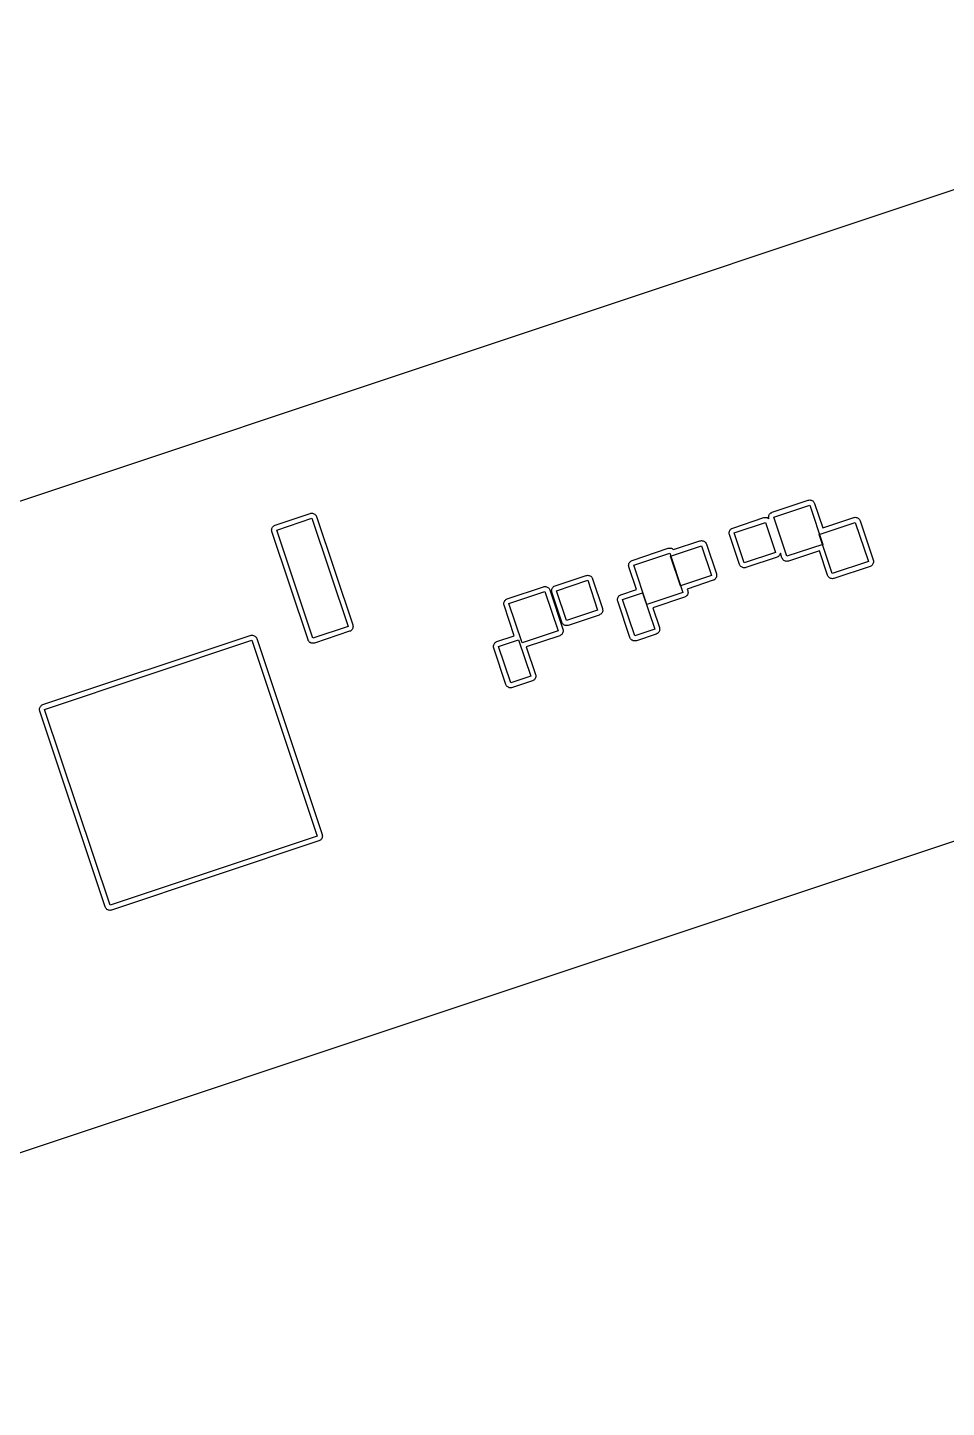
# Model space of a CAD drawing. Header units: feet. Extents: x -377 to 137, y -216 to 143.
# Drawn here: x -281.1 to -190.4, y -22.4 to 113.9 of the extents above; entities that cross this region are included whole.
import ezdxf

# ---------------------------------------------------------------- set-up
doc = ezdxf.new("R2010")
doc.units = ezdxf.units.FT
for name, color, linetype in [('Buildings', 7, 'CONTINUOUS'), ('Obstructions', 7, 'CONTINUOUS'), ('Setbacks', 7, 'CONTINUOUS')]:
    doc.layers.add(name, color=color, linetype=linetype)

msp = doc.modelspace()

# ---------------------------------------------------------------- linework, layer by layer
at = {"layer": 'Buildings', "color": 252}
for p, q in [((-141.6, 113.95), (-376.62, 35.51)), ((-357.3, -22.37), (-122.28, 56.07))]:
    msp.add_line(p, q, dxfattribs=at)
at = {"layer": 'Obstructions', "color": 252}
for p, q in [((-256.51, 64.31), (-253.05, 65.47)), ((-253.05, 65.47), (-249.47, 54.78)), ((-207.43, 65.58), (-203.88, 66.77)), ((-206.14, 61.71), (-207.43, 65.58)), ((-203.88, 66.77), (-202.58, 62.89)), ((-252.94, 53.62), (-256.51, 64.31)), ((-211.33, 64.02), (-208.25, 65.05)), ((-208.25, 65.05), (-207.27, 62.1)), ((-202.94, 63.88), (-199.38, 65.06)), ((-199.38, 65.06), (-198.09, 61.19)), ((-217.64, 61.74), (-214.57, 62.76)), ((-214.57, 62.76), (-213.58, 59.81)), ((-210.34, 61.07), (-211.33, 64.02)), ((-202.58, 62.89), (-206.14, 61.71)), ((-201.65, 60), (-202.94, 63.88)), ((-221.25, 60.83), (-217.69, 62.02)), ((-217.69, 62.02), (-216.4, 58.15)), ((-216.65, 58.79), (-217.64, 61.74)), ((-207.27, 62.1), (-210.34, 61.07)), ((-219.96, 56.96), (-221.25, 60.83)), ((-198.09, 61.19), (-201.65, 60)), ((-228.87, 58.31), (-225.8, 59.34)), ((-225.8, 59.34), (-224.82, 56.39)), ((-213.58, 59.81), (-216.65, 58.79)), ((-233.58, 57.04), (-230.02, 58.23)), ((-230.02, 58.23), (-228.73, 54.35)), ((-227.89, 55.36), (-228.87, 58.31)), ((-222.36, 57.44), (-220.39, 58.1)), ((-221.16, 53.85), (-222.36, 57.44)), ((-220.39, 58.1), (-219.19, 54.51)), ((-216.4, 58.15), (-219.96, 56.96)), ((-232.29, 53.16), (-233.58, 57.04)), ((-224.82, 56.39), (-227.89, 55.36)), ((-249.47, 54.78), (-252.94, 53.62)), ((-279.43, 46.58), (-258.96, 53.42)), ((-258.96, 53.42), (-252.5, 34.07)), ((-234.6, 52.81), (-232.63, 53.46)), ((-232.63, 53.46), (-231.43, 49.87)), ((-228.73, 54.35), (-232.29, 53.16)), ((-219.19, 54.51), (-221.16, 53.85)), ((-233.4, 49.21), (-234.6, 52.81)), ((-231.43, 49.87), (-233.4, 49.21)), ((-272.97, 27.23), (-279.43, 46.58)), ((-252.5, 34.07), (-272.97, 27.23))]:
    msp.add_line(p, q, dxfattribs=at)
at = {"layer": 'Setbacks', "color": 2}
for p, q in [((-207.59, 66.06), (-204.04, 67.25)), ((-204.04, 67.25), (-203.96, 67.26)), ((-204.04, 67.25), (-204.04, 67.25)), ((-204.04, 67.25), (-204.04, 67.25)), ((-204.04, 67.25), (-204.04, 67.25)), ((-203.96, 67.26), (-203.88, 67.28)), ((-203.88, 67.28), (-203.88, 67.28)), ((-203.88, 67.28), (-203.88, 67.28)), ((-203.88, 67.28), (-203.88, 67.28)), ((-203.88, 67.28), (-203.88, 67.28)), ((-203.88, 67.28), (-203.8, 67.27)), ((-203.8, 67.27), (-203.73, 67.25)), ((-203.73, 67.25), (-203.73, 67.25)), ((-203.73, 67.25), (-203.73, 67.25)), ((-203.73, 67.25), (-203.73, 67.25)), ((-203.73, 67.25), (-203.73, 67.25)), ((-203.73, 67.25), (-203.66, 67.22)), ((-203.66, 67.22), (-203.59, 67.18)), ((-203.59, 67.18), (-203.59, 67.18)), ((-203.59, 67.18), (-203.59, 67.18)), ((-203.59, 67.18), (-203.59, 67.18)), ((-203.59, 67.18), (-203.59, 67.18)), ((-203.59, 67.18), (-203.53, 67.13)), ((-203.53, 67.13), (-203.47, 67.07)), ((-203.47, 67.07), (-203.47, 67.07)), ((-203.47, 67.07), (-203.47, 67.07)), ((-203.47, 67.07), (-203.47, 67.07)), ((-203.47, 67.07), (-203.47, 67.07)), ((-203.47, 67.07), (-203.44, 67)), ((-203.44, 67), (-203.4, 66.93)), ((-203.4, 66.93), (-203.4, 66.93)), ((-203.4, 66.93), (-203.4, 66.93)), ((-203.4, 66.93), (-203.4, 66.93)), ((-203.4, 66.93), (-202.6, 64.52)), ((-256.67, 64.79), (-253.21, 65.94)), ((-253.21, 65.94), (-253.13, 65.96)), ((-253.21, 65.94), (-253.21, 65.94)), ((-253.13, 65.96), (-253.06, 65.97)), ((-253.06, 65.97), (-253.06, 65.97)), ((-253.06, 65.97), (-253.06, 65.97)), ((-253.06, 65.97), (-253.06, 65.97)), ((-253.06, 65.97), (-253.06, 65.97)), ((-253.06, 65.97), (-252.98, 65.96)), ((-252.98, 65.96), (-252.9, 65.95)), ((-252.9, 65.95), (-252.9, 65.95)), ((-252.9, 65.95), (-252.9, 65.95)), ((-252.9, 65.95), (-252.9, 65.95)), ((-252.9, 65.95), (-252.9, 65.95)), ((-252.9, 65.95), (-252.83, 65.91)), ((-252.83, 65.91), (-252.76, 65.88)), ((-252.76, 65.88), (-252.76, 65.88)), ((-252.76, 65.88), (-252.76, 65.88)), ((-252.76, 65.88), (-252.76, 65.88)), ((-252.76, 65.88), (-252.76, 65.88)), ((-252.76, 65.88), (-252.7, 65.82)), ((-252.7, 65.82), (-252.65, 65.77)), ((-252.65, 65.77), (-252.65, 65.77)), ((-252.65, 65.77), (-252.65, 65.77)), ((-252.65, 65.77), (-252.65, 65.76)), ((-252.65, 65.76), (-252.65, 65.76)), ((-252.65, 65.76), (-252.61, 65.7)), ((-252.61, 65.7), (-252.58, 65.63)), ((-252.58, 65.63), (-252.58, 65.63)), ((-252.58, 65.63), (-249, 54.94)), ((-211.49, 64.5), (-208.41, 65.53)), ((-208.41, 65.53), (-208.34, 65.54)), ((-208.41, 65.53), (-208.41, 65.53)), ((-208.41, 65.53), (-208.41, 65.53)), ((-208.41, 65.53), (-208.41, 65.53)), ((-208.34, 65.54), (-208.26, 65.55)), ((-208.26, 65.55), (-208.26, 65.55)), ((-208.26, 65.55), (-208.26, 65.55)), ((-208.26, 65.55), (-208.26, 65.55)), ((-208.26, 65.55), (-208.26, 65.55)), ((-208.26, 65.55), (-208.18, 65.54)), ((-208.18, 65.54), (-208.1, 65.53)), ((-208.1, 65.53), (-208.1, 65.53)), ((-208.1, 65.53), (-208.1, 65.53)), ((-208.1, 65.53), (-208.1, 65.53)), ((-208.1, 65.53), (-208.1, 65.53)), ((-208.1, 65.53), (-208.03, 65.49)), ((-208.03, 65.49), (-207.96, 65.46)), ((-207.96, 65.46), (-207.96, 65.46)), ((-207.96, 65.46), (-207.96, 65.46)), ((-207.96, 65.46), (-207.96, 65.46)), ((-207.96, 65.46), (-207.96, 65.46)), ((-207.96, 65.46), (-207.91, 65.4)), ((-207.94, 65.58), (-207.93, 65.66)), ((-207.93, 65.5), (-207.94, 65.58)), ((-207.94, 65.58), (-207.94, 65.58)), ((-207.94, 65.58), (-207.94, 65.58)), ((-207.94, 65.58), (-207.94, 65.58)), ((-207.94, 65.58), (-207.94, 65.58)), ((-207.93, 65.66), (-207.92, 65.73)), ((-207.91, 65.42), (-207.93, 65.5)), ((-207.92, 65.73), (-207.91, 65.73)), ((-207.91, 65.74), (-207.88, 65.8)), ((-207.91, 65.73), (-207.91, 65.74)), ((-207.91, 65.73), (-207.91, 65.73)), ((-207.91, 65.73), (-207.91, 65.73)), ((-207.88, 65.8), (-207.84, 65.87)), ((-207.84, 65.88), (-207.79, 65.93)), ((-207.84, 65.87), (-207.84, 65.88)), ((-207.84, 65.88), (-207.84, 65.88)), ((-207.84, 65.88), (-207.84, 65.88)), ((-207.84, 65.88), (-207.84, 65.88)), ((-207.79, 65.93), (-207.73, 65.99)), ((-207.73, 65.99), (-207.66, 66.02)), ((-207.73, 65.99), (-207.73, 65.99)), ((-207.73, 65.99), (-207.73, 65.99)), ((-207.73, 65.99), (-207.73, 65.99)), ((-207.73, 65.99), (-207.73, 65.99)), ((-207.66, 66.02), (-207.6, 66.06)), ((-207.6, 66.06), (-207.59, 66.06)), ((-202.6, 64.52), (-199.54, 65.54)), ((-199.54, 65.54), (-199.46, 65.55)), ((-199.54, 65.54), (-199.54, 65.54)), ((-199.54, 65.54), (-199.54, 65.54)), ((-199.54, 65.54), (-199.54, 65.54)), ((-199.54, 65.54), (-199.54, 65.54)), ((-199.46, 65.55), (-199.38, 65.57)), ((-199.38, 65.57), (-199.38, 65.57)), ((-199.38, 65.57), (-199.38, 65.57)), ((-199.38, 65.57), (-199.38, 65.57)), ((-199.38, 65.57), (-199.31, 65.56)), ((-199.31, 65.56), (-199.23, 65.54)), ((-199.23, 65.54), (-199.23, 65.54)), ((-199.23, 65.54), (-199.23, 65.54)), ((-199.23, 65.54), (-199.23, 65.54)), ((-199.23, 65.54), (-199.16, 65.51)), ((-199.16, 65.51), (-199.09, 65.47)), ((-199.09, 65.47), (-199.09, 65.47)), ((-199.09, 65.47), (-199.09, 65.47)), ((-199.09, 65.47), (-199.09, 65.47)), ((-199.09, 65.47), (-199.03, 65.42)), ((-257.02, 64.31), (-257, 64.39)), ((-257.02, 64.31), (-257.02, 64.31)), ((-257.02, 64.31), (-257.02, 64.31)), ((-257, 64.23), (-257.02, 64.31)), ((-257.02, 64.31), (-257.02, 64.31)), ((-257.02, 64.31), (-257.02, 64.31)), ((-257, 64.39), (-256.99, 64.46)), ((-256.99, 64.15), (-257, 64.23)), ((-256.99, 64.46), (-256.96, 64.53)), ((-256.99, 64.46), (-256.99, 64.46)), ((-256.99, 64.46), (-256.99, 64.46)), ((-256.99, 64.46), (-256.99, 64.46)), ((-256.99, 64.46), (-256.99, 64.46)), ((-253.42, 53.46), (-256.99, 64.15)), ((-256.99, 64.15), (-256.99, 64.15)), ((-256.99, 64.15), (-256.99, 64.15)), ((-256.99, 64.15), (-256.99, 64.15)), ((-256.96, 64.53), (-256.92, 64.6)), ((-256.92, 64.6), (-256.87, 64.66)), ((-256.92, 64.6), (-256.92, 64.6)), ((-256.92, 64.6), (-256.92, 64.6)), ((-256.92, 64.6), (-256.92, 64.6)), ((-256.92, 64.6), (-256.92, 64.6)), ((-256.87, 64.66), (-256.81, 64.72)), ((-256.81, 64.72), (-256.74, 64.75)), ((-256.81, 64.72), (-256.81, 64.72)), ((-256.81, 64.72), (-256.81, 64.72)), ((-256.81, 64.72), (-256.81, 64.72)), ((-256.81, 64.72), (-256.81, 64.72)), ((-256.74, 64.75), (-256.67, 64.79)), ((-256.67, 64.79), (-256.67, 64.79)), ((-256.67, 64.79), (-256.67, 64.79)), ((-256.67, 64.79), (-256.67, 64.79)), ((-211.83, 64.02), (-211.82, 64.1)), ((-211.82, 64.1), (-211.81, 64.17)), ((-211.81, 64.18), (-211.77, 64.25)), ((-211.81, 64.17), (-211.81, 64.18)), ((-211.81, 64.17), (-211.81, 64.17)), ((-211.81, 64.17), (-211.81, 64.17)), ((-211.81, 64.17), (-211.81, 64.17)), ((-211.77, 64.25), (-211.74, 64.32)), ((-211.74, 64.32), (-211.68, 64.37)), ((-211.74, 64.32), (-211.74, 64.32)), ((-211.74, 64.32), (-211.74, 64.32)), ((-211.74, 64.32), (-211.74, 64.32)), ((-211.68, 64.37), (-211.63, 64.43)), ((-211.63, 64.43), (-211.56, 64.46)), ((-211.63, 64.43), (-211.63, 64.43)), ((-211.63, 64.43), (-211.63, 64.43)), ((-211.63, 64.43), (-211.63, 64.43)), ((-211.56, 64.46), (-211.49, 64.5)), ((-211.49, 64.5), (-211.49, 64.5)), ((-211.49, 64.5), (-211.49, 64.5)), ((-207.91, 65.4), (-207.91, 65.42)), ((-207.91, 65.42), (-207.91, 65.42)), ((-207.91, 65.4), (-207.91, 65.4)), ((-199.03, 65.42), (-198.97, 65.36)), ((-198.97, 65.36), (-198.97, 65.36)), ((-198.97, 65.36), (-198.97, 65.36)), ((-198.97, 65.36), (-198.97, 65.36)), ((-198.97, 65.36), (-198.94, 65.29)), ((-198.94, 65.29), (-198.9, 65.22)), ((-198.9, 65.22), (-198.9, 65.22)), ((-198.9, 65.22), (-197.61, 61.35)), ((-217.34, 62.37), (-214.73, 63.24)), ((-214.73, 63.24), (-214.72, 63.24)), ((-214.72, 63.24), (-214.65, 63.25)), ((-214.72, 63.24), (-214.72, 63.24)), ((-214.72, 63.24), (-214.72, 63.24)), ((-214.65, 63.25), (-214.57, 63.27)), ((-214.57, 63.27), (-214.57, 63.27)), ((-214.57, 63.27), (-214.57, 63.27)), ((-214.57, 63.27), (-214.57, 63.27)), ((-214.57, 63.27), (-214.57, 63.27)), ((-214.57, 63.27), (-214.49, 63.25)), ((-214.49, 63.25), (-214.41, 63.24)), ((-214.41, 63.24), (-214.41, 63.24)), ((-214.41, 63.24), (-214.41, 63.24)), ((-214.41, 63.24), (-214.41, 63.24)), ((-214.41, 63.24), (-214.41, 63.24)), ((-214.41, 63.24), (-214.34, 63.21)), ((-214.34, 63.21), (-214.27, 63.17)), ((-214.27, 63.17), (-214.27, 63.17)), ((-214.27, 63.17), (-214.27, 63.17)), ((-214.27, 63.17), (-214.27, 63.17)), ((-214.27, 63.17), (-214.27, 63.17)), ((-214.27, 63.17), (-214.22, 63.12)), ((-214.22, 63.12), (-214.16, 63.06)), ((-214.16, 63.06), (-214.16, 63.06)), ((-214.16, 63.06), (-214.16, 63.06)), ((-214.16, 63.06), (-214.16, 63.06)), ((-214.16, 63.06), (-214.16, 63.06)), ((-214.16, 63.06), (-214.12, 62.99)), ((-214.12, 62.99), (-214.09, 62.92)), ((-214.09, 62.92), (-214.09, 62.92)), ((-214.09, 62.92), (-214.09, 62.92)), ((-214.09, 62.92), (-214.09, 62.92)), ((-214.09, 62.92), (-213.1, 59.97)), ((-211.82, 63.94), (-211.83, 64.02)), ((-211.83, 64.02), (-211.83, 64.02)), ((-211.83, 64.02), (-211.83, 64.02)), ((-211.83, 64.02), (-211.83, 64.02)), ((-211.8, 63.86), (-211.82, 63.94)), ((-210.82, 60.91), (-211.8, 63.86)), ((-211.8, 63.86), (-211.8, 63.86)), ((-211.8, 63.86), (-211.8, 63.86)), ((-221.41, 61.31), (-217.85, 62.5)), ((-217.85, 62.5), (-217.78, 62.51)), ((-217.85, 62.5), (-217.85, 62.5)), ((-217.78, 62.51), (-217.7, 62.53)), ((-217.7, 62.53), (-217.7, 62.53)), ((-217.7, 62.53), (-217.7, 62.53)), ((-217.7, 62.53), (-217.7, 62.53)), ((-217.7, 62.53), (-217.7, 62.53)), ((-217.7, 62.53), (-217.62, 62.51)), ((-217.62, 62.51), (-217.54, 62.5)), ((-217.54, 62.5), (-217.54, 62.5)), ((-217.54, 62.5), (-217.54, 62.5)), ((-217.54, 62.5), (-217.54, 62.5)), ((-217.54, 62.5), (-217.54, 62.5)), ((-217.54, 62.5), (-217.47, 62.47)), ((-217.47, 62.47), (-217.4, 62.43)), ((-217.4, 62.43), (-217.4, 62.43)), ((-217.4, 62.43), (-217.4, 62.43)), ((-217.4, 62.43), (-217.4, 62.43)), ((-217.4, 62.43), (-217.4, 62.43)), ((-217.4, 62.43), (-217.34, 62.38)), ((-217.34, 62.38), (-217.34, 62.37)), ((-207.11, 61.62), (-210.18, 60.59)), ((-207.04, 61.66), (-207.11, 61.62)), ((-207.11, 61.62), (-207.11, 61.62)), ((-206.97, 61.69), (-207.04, 61.66)), ((-206.92, 61.75), (-206.97, 61.69)), ((-206.97, 61.69), (-206.97, 61.69)), ((-206.97, 61.69), (-206.97, 61.69)), ((-206.97, 61.69), (-206.97, 61.69)), ((-206.97, 61.69), (-206.97, 61.69)), ((-206.86, 61.81), (-206.92, 61.75)), ((-206.83, 61.88), (-206.86, 61.81)), ((-206.86, 61.81), (-206.86, 61.81)), ((-206.86, 61.81), (-206.86, 61.81)), ((-206.86, 61.81), (-206.86, 61.81)), ((-206.86, 61.81), (-206.86, 61.81)), ((-206.79, 61.95), (-206.83, 61.88)), ((-206.78, 62.02), (-206.79, 61.95)), ((-206.79, 61.95), (-206.79, 61.95)), ((-206.79, 61.95), (-206.79, 61.95)), ((-206.79, 61.95), (-206.79, 61.95)), ((-206.79, 61.95), (-206.79, 61.95)), ((-206.62, 61.55), (-206.78, 62.03)), ((-206.78, 62.03), (-206.78, 62.02)), ((-206.58, 61.48), (-206.62, 61.55)), ((-206.62, 61.55), (-206.62, 61.55)), ((-206.62, 61.55), (-206.62, 61.55)), ((-206.62, 61.55), (-206.62, 61.55)), ((-206.62, 61.55), (-206.62, 61.55)), ((-206.62, 61.55), (-206.62, 61.55)), ((-206.62, 61.55), (-206.62, 61.55)), ((-206.62, 61.55), (-206.62, 61.55)), ((-206.55, 61.41), (-206.58, 61.48)), ((-206.49, 61.35), (-206.55, 61.41)), ((-206.55, 61.41), (-206.55, 61.41)), ((-206.55, 61.41), (-206.55, 61.41)), ((-206.55, 61.41), (-206.55, 61.41)), ((-206.44, 61.3), (-206.49, 61.35)), ((-202.93, 62.25), (-205.98, 61.23)), ((-202.12, 59.84), (-202.93, 62.25)), ((-197.61, 61.35), (-197.61, 61.35)), ((-197.61, 61.35), (-197.6, 61.27)), ((-221.76, 60.83), (-221.74, 60.91)), ((-221.74, 60.75), (-221.76, 60.83)), ((-221.76, 60.83), (-221.76, 60.83)), ((-221.76, 60.83), (-221.76, 60.83)), ((-221.76, 60.83), (-221.76, 60.83)), ((-221.76, 60.83), (-221.76, 60.83)), ((-221.74, 60.91), (-221.73, 60.99)), ((-221.73, 60.68), (-221.74, 60.75)), ((-221.73, 60.99), (-221.7, 61.06)), ((-221.73, 60.99), (-221.73, 60.99)), ((-221.73, 60.99), (-221.73, 60.99)), ((-221.73, 60.99), (-221.73, 60.99)), ((-221.73, 60.99), (-221.73, 60.99)), ((-220.98, 58.43), (-221.73, 60.68)), ((-221.73, 60.68), (-221.73, 60.68)), ((-221.73, 60.68), (-221.73, 60.68)), ((-221.73, 60.68), (-221.73, 60.68)), ((-221.7, 61.06), (-221.66, 61.13)), ((-221.66, 61.13), (-221.61, 61.18)), ((-221.66, 61.13), (-221.66, 61.13)), ((-221.66, 61.13), (-221.66, 61.13)), ((-221.66, 61.13), (-221.66, 61.13)), ((-221.66, 61.13), (-221.66, 61.13)), ((-221.61, 61.18), (-221.55, 61.24)), ((-221.55, 61.24), (-221.48, 61.28)), ((-221.55, 61.24), (-221.55, 61.24)), ((-221.55, 61.24), (-221.55, 61.24)), ((-221.55, 61.24), (-221.55, 61.24)), ((-221.55, 61.24), (-221.55, 61.24)), ((-221.48, 61.28), (-221.41, 61.31)), ((-221.41, 61.31), (-221.41, 61.31)), ((-221.41, 61.31), (-221.41, 61.31)), ((-221.41, 61.31), (-221.41, 61.31)), ((-210.78, 60.84), (-210.82, 60.91)), ((-210.82, 60.91), (-210.82, 60.91)), ((-210.82, 60.91), (-210.82, 60.91)), ((-210.82, 60.91), (-210.82, 60.91)), ((-210.75, 60.77), (-210.78, 60.84)), ((-210.69, 60.72), (-210.75, 60.77)), ((-210.75, 60.77), (-210.75, 60.77)), ((-210.75, 60.77), (-210.75, 60.77)), ((-210.75, 60.77), (-210.75, 60.77)), ((-210.75, 60.77), (-210.75, 60.77)), ((-210.63, 60.66), (-210.69, 60.72)), ((-210.56, 60.63), (-210.63, 60.66)), ((-210.63, 60.66), (-210.63, 60.66)), ((-210.63, 60.66), (-210.63, 60.66)), ((-210.63, 60.66), (-210.63, 60.66)), ((-210.63, 60.66), (-210.63, 60.66)), ((-210.49, 60.59), (-210.56, 60.63)), ((-210.41, 60.58), (-210.49, 60.59)), ((-210.49, 60.59), (-210.49, 60.59)), ((-210.49, 60.59), (-210.49, 60.59)), ((-210.49, 60.59), (-210.49, 60.59)), ((-210.49, 60.59), (-210.49, 60.59)), ((-210.34, 60.57), (-210.41, 60.58)), ((-210.26, 60.58), (-210.34, 60.57)), ((-210.34, 60.57), (-210.34, 60.57)), ((-210.34, 60.57), (-210.34, 60.57)), ((-210.34, 60.57), (-210.34, 60.57)), ((-210.34, 60.57), (-210.34, 60.57)), ((-210.18, 60.59), (-210.26, 60.58)), ((-210.18, 60.59), (-210.18, 60.59)), ((-210.18, 60.59), (-210.18, 60.59)), ((-210.18, 60.59), (-210.18, 60.59)), ((-206.43, 61.3), (-206.44, 61.3)), ((-206.44, 61.3), (-206.44, 61.3)), ((-206.44, 61.3), (-206.44, 61.3)), ((-206.36, 61.26), (-206.43, 61.3)), ((-206.29, 61.23), (-206.36, 61.26)), ((-206.22, 61.22), (-206.29, 61.23)), ((-206.29, 61.23), (-206.29, 61.23)), ((-206.29, 61.23), (-206.29, 61.23)), ((-206.29, 61.23), (-206.29, 61.23)), ((-206.14, 61.2), (-206.22, 61.22)), ((-206.06, 61.22), (-206.14, 61.2)), ((-206.14, 61.2), (-206.14, 61.2)), ((-206.14, 61.2), (-206.14, 61.2)), ((-206.14, 61.2), (-206.14, 61.2)), ((-205.98, 61.23), (-206.06, 61.22)), ((-205.98, 61.23), (-205.98, 61.23)), ((-197.93, 60.71), (-201.49, 59.52)), ((-197.86, 60.75), (-197.93, 60.71)), ((-197.93, 60.71), (-197.93, 60.71)), ((-197.79, 60.78), (-197.86, 60.75)), ((-197.73, 60.84), (-197.79, 60.78)), ((-197.79, 60.78), (-197.79, 60.78)), ((-197.79, 60.78), (-197.79, 60.78)), ((-197.79, 60.78), (-197.79, 60.78)), ((-197.79, 60.78), (-197.79, 60.78)), ((-197.68, 60.9), (-197.73, 60.84)), ((-197.64, 60.97), (-197.68, 60.9)), ((-197.68, 60.9), (-197.68, 60.9)), ((-197.68, 60.9), (-197.68, 60.9)), ((-197.68, 60.9), (-197.68, 60.9)), ((-197.68, 60.9), (-197.68, 60.9)), ((-197.61, 61.04), (-197.64, 60.97)), ((-197.6, 61.12), (-197.61, 61.04)), ((-197.61, 61.04), (-197.61, 61.04)), ((-197.61, 61.04), (-197.61, 61.04)), ((-197.61, 61.04), (-197.61, 61.04)), ((-197.61, 61.04), (-197.61, 61.04)), ((-197.6, 61.27), (-197.58, 61.19)), ((-197.58, 61.19), (-197.6, 61.12)), ((-197.58, 61.19), (-197.58, 61.19)), ((-197.58, 61.19), (-197.58, 61.19)), ((-197.58, 61.19), (-197.58, 61.19)), ((-197.58, 61.19), (-197.58, 61.19)), ((-233.74, 57.51), (-230.18, 58.7)), ((-230.18, 58.7), (-230.1, 58.72)), ((-230.18, 58.7), (-230.18, 58.7)), ((-230.18, 58.7), (-230.18, 58.7)), ((-230.18, 58.7), (-230.18, 58.7)), ((-230.1, 58.72), (-230.03, 58.73)), ((-230.03, 58.73), (-230.02, 58.73)), ((-230.02, 58.73), (-230.02, 58.73)), ((-230.02, 58.73), (-230.02, 58.73)), ((-230.02, 58.73), (-230.02, 58.73)), ((-230.02, 58.73), (-229.95, 58.72)), ((-229.95, 58.72), (-229.87, 58.71)), ((-229.87, 58.71), (-229.87, 58.71)), ((-229.87, 58.71), (-229.87, 58.71)), ((-229.87, 58.71), (-229.87, 58.71)), ((-229.87, 58.71), (-229.87, 58.71)), ((-229.87, 58.71), (-229.8, 58.67)), ((-229.8, 58.67), (-229.73, 58.64)), ((-229.73, 58.64), (-229.73, 58.64)), ((-229.73, 58.64), (-229.73, 58.64)), ((-229.73, 58.64), (-229.73, 58.64)), ((-229.73, 58.64), (-229.73, 58.64)), ((-229.73, 58.64), (-229.67, 58.58)), ((-229.28, 58.61), (-229.23, 58.66)), ((-229.23, 58.66), (-229.17, 58.72)), ((-229.17, 58.72), (-229.1, 58.76)), ((-229.17, 58.72), (-229.17, 58.72)), ((-229.17, 58.72), (-229.17, 58.72)), ((-229.17, 58.72), (-229.17, 58.72)), ((-229.17, 58.72), (-229.17, 58.72)), ((-229.1, 58.76), (-229.03, 58.79)), ((-229.03, 58.79), (-225.96, 59.82)), ((-229.03, 58.79), (-229.03, 58.79)), ((-225.96, 59.82), (-225.88, 59.83)), ((-225.96, 59.82), (-225.96, 59.82)), ((-225.96, 59.82), (-225.96, 59.82)), ((-225.96, 59.82), (-225.96, 59.82)), ((-225.88, 59.83), (-225.81, 59.84)), ((-225.81, 59.84), (-225.81, 59.84)), ((-225.81, 59.84), (-225.81, 59.84)), ((-225.81, 59.84), (-225.81, 59.84)), ((-225.81, 59.84), (-225.81, 59.84)), ((-225.81, 59.84), (-225.73, 59.83)), ((-225.73, 59.83), (-225.65, 59.82)), ((-225.65, 59.82), (-225.65, 59.82)), ((-225.65, 59.82), (-225.65, 59.82)), ((-225.65, 59.82), (-225.65, 59.82)), ((-225.65, 59.82), (-225.65, 59.82)), ((-225.65, 59.82), (-225.58, 59.79)), ((-225.58, 59.79), (-225.51, 59.75)), ((-225.51, 59.75), (-225.51, 59.75)), ((-225.51, 59.75), (-225.51, 59.75)), ((-225.51, 59.75), (-225.51, 59.75)), ((-225.51, 59.75), (-225.51, 59.75)), ((-225.51, 59.75), (-225.45, 59.7)), ((-225.45, 59.7), (-225.4, 59.64)), ((-225.4, 59.64), (-225.4, 59.64)), ((-225.4, 59.64), (-225.4, 59.64)), ((-225.4, 59.64), (-225.4, 59.64)), ((-225.4, 59.64), (-225.4, 59.64)), ((-225.4, 59.64), (-225.36, 59.57)), ((-225.36, 59.57), (-225.32, 59.5)), ((-225.32, 59.5), (-225.32, 59.5)), ((-225.32, 59.5), (-225.32, 59.5)), ((-225.32, 59.5), (-225.32, 59.5)), ((-225.32, 59.5), (-224.34, 56.55)), ((-213.42, 59.34), (-215.98, 58.48)), ((-213.35, 59.37), (-213.42, 59.34)), ((-213.42, 59.34), (-213.42, 59.34)), ((-213.28, 59.41), (-213.35, 59.37)), ((-213.23, 59.46), (-213.28, 59.41)), ((-213.28, 59.41), (-213.28, 59.41)), ((-213.28, 59.41), (-213.28, 59.41)), ((-213.28, 59.41), (-213.28, 59.41)), ((-213.28, 59.41), (-213.28, 59.41)), ((-213.17, 59.52), (-213.23, 59.46)), ((-213.14, 59.59), (-213.17, 59.52)), ((-213.17, 59.52), (-213.17, 59.52)), ((-213.17, 59.52), (-213.17, 59.52)), ((-213.17, 59.52), (-213.17, 59.52)), ((-213.17, 59.52), (-213.17, 59.52)), ((-213.1, 59.66), (-213.14, 59.59)), ((-213.1, 59.97), (-213.1, 59.97)), ((-213.1, 59.97), (-213.09, 59.89)), ((-213.09, 59.74), (-213.1, 59.66)), ((-213.1, 59.66), (-213.1, 59.66)), ((-213.1, 59.66), (-213.1, 59.66)), ((-213.1, 59.66), (-213.1, 59.66)), ((-213.1, 59.66), (-213.1, 59.66)), ((-213.09, 59.89), (-213.08, 59.82)), ((-213.08, 59.82), (-213.09, 59.74)), ((-213.08, 59.82), (-213.08, 59.82)), ((-213.08, 59.82), (-213.08, 59.82)), ((-213.08, 59.82), (-213.08, 59.82)), ((-213.08, 59.82), (-213.08, 59.82)), ((-202.09, 59.77), (-202.12, 59.84)), ((-202.12, 59.84), (-202.12, 59.84)), ((-202.12, 59.84), (-202.12, 59.84)), ((-202.12, 59.84), (-202.12, 59.84)), ((-202.05, 59.7), (-202.09, 59.77)), ((-201.99, 59.64), (-202.05, 59.7)), ((-202.05, 59.7), (-202.05, 59.7)), ((-202.05, 59.7), (-202.05, 59.7)), ((-202.05, 59.7), (-202.05, 59.7)), ((-202.05, 59.7), (-202.05, 59.7)), ((-201.94, 59.59), (-201.99, 59.64)), ((-201.87, 59.55), (-201.94, 59.59)), ((-201.94, 59.59), (-201.94, 59.59)), ((-201.94, 59.59), (-201.94, 59.59)), ((-201.94, 59.59), (-201.94, 59.59)), ((-201.94, 59.59), (-201.94, 59.59)), ((-201.8, 59.52), (-201.87, 59.55)), ((-201.72, 59.51), (-201.8, 59.52)), ((-201.8, 59.52), (-201.8, 59.52)), ((-201.8, 59.52), (-201.8, 59.52)), ((-201.8, 59.52), (-201.8, 59.52)), ((-201.8, 59.52), (-201.8, 59.52)), ((-201.64, 59.5), (-201.72, 59.51)), ((-201.56, 59.51), (-201.64, 59.5)), ((-201.64, 59.5), (-201.64, 59.5)), ((-201.64, 59.5), (-201.64, 59.5)), ((-201.64, 59.5), (-201.64, 59.5)), ((-201.64, 59.5), (-201.64, 59.5)), ((-201.49, 59.52), (-201.56, 59.51)), ((-201.49, 59.52), (-201.49, 59.52)), ((-201.49, 59.52), (-201.49, 59.52)), ((-201.49, 59.52), (-201.49, 59.52)), ((-234.06, 57.19), (-234.02, 57.26)), ((-234.02, 57.26), (-233.99, 57.33)), ((-233.99, 57.33), (-233.93, 57.39)), ((-233.99, 57.33), (-233.99, 57.33)), ((-233.99, 57.33), (-233.99, 57.33)), ((-233.99, 57.33), (-233.99, 57.33)), ((-233.99, 57.33), (-233.99, 57.33)), ((-233.93, 57.39), (-233.88, 57.44)), ((-233.88, 57.44), (-233.81, 57.48)), ((-233.88, 57.44), (-233.88, 57.44)), ((-233.88, 57.44), (-233.88, 57.44)), ((-233.88, 57.44), (-233.88, 57.44)), ((-233.88, 57.44), (-233.88, 57.44)), ((-233.81, 57.48), (-233.74, 57.51)), ((-233.74, 57.51), (-233.74, 57.51)), ((-229.67, 58.58), (-229.62, 58.53)), ((-229.62, 58.53), (-229.62, 58.53)), ((-229.62, 58.53), (-229.62, 58.53)), ((-229.62, 58.53), (-229.62, 58.53)), ((-229.62, 58.53), (-229.62, 58.53)), ((-229.62, 58.53), (-229.58, 58.46)), ((-229.58, 58.46), (-229.54, 58.39)), ((-229.54, 58.39), (-229.54, 58.39)), ((-229.54, 58.39), (-229.54, 58.39)), ((-229.54, 58.39), (-229.54, 58.39)), ((-229.54, 58.39), (-228.25, 54.51)), ((-229.37, 58.31), (-229.36, 58.39)), ((-229.37, 58.31), (-229.37, 58.31)), ((-229.37, 58.31), (-229.37, 58.31)), ((-229.36, 58.23), (-229.37, 58.31)), ((-229.37, 58.31), (-229.37, 58.31)), ((-229.37, 58.31), (-229.37, 58.31)), ((-229.36, 58.39), (-229.35, 58.47)), ((-229.35, 58.16), (-229.36, 58.23)), ((-229.35, 58.47), (-229.32, 58.54)), ((-229.35, 58.47), (-229.35, 58.47)), ((-229.35, 58.47), (-229.35, 58.47)), ((-229.35, 58.47), (-229.35, 58.47)), ((-229.35, 58.47), (-229.35, 58.47)), ((-228.37, 55.2), (-229.35, 58.16)), ((-229.35, 58.16), (-229.35, 58.16)), ((-229.32, 58.54), (-229.28, 58.61)), ((-229.28, 58.61), (-229.28, 58.61)), ((-229.28, 58.61), (-229.28, 58.61)), ((-229.28, 58.61), (-229.28, 58.61)), ((-229.28, 58.61), (-229.28, 58.61)), ((-222.87, 57.44), (-222.87, 57.44)), ((-222.87, 57.44), (-222.87, 57.44)), ((-222.87, 57.44), (-222.87, 57.44)), ((-222.87, 57.44), (-222.87, 57.44)), ((-222.87, 57.44), (-222.85, 57.52)), ((-222.85, 57.36), (-222.87, 57.44)), ((-222.85, 57.52), (-222.84, 57.59)), ((-222.84, 57.28), (-222.85, 57.36)), ((-222.84, 57.59), (-222.81, 57.66)), ((-222.84, 57.59), (-222.84, 57.59)), ((-222.84, 57.59), (-222.84, 57.59)), ((-222.84, 57.59), (-222.84, 57.59)), ((-222.84, 57.59), (-222.84, 57.59)), ((-221.64, 53.69), (-222.84, 57.28)), ((-222.84, 57.28), (-222.84, 57.28)), ((-222.81, 57.66), (-222.77, 57.73)), ((-222.77, 57.73), (-222.72, 57.79)), ((-222.77, 57.73), (-222.77, 57.73)), ((-222.77, 57.73), (-222.77, 57.73)), ((-222.77, 57.73), (-222.77, 57.73)), ((-222.77, 57.73), (-222.77, 57.73)), ((-222.72, 57.79), (-222.66, 57.85)), ((-222.66, 57.85), (-222.59, 57.88)), ((-222.66, 57.85), (-222.66, 57.85)), ((-222.66, 57.85), (-222.66, 57.85)), ((-222.66, 57.85), (-222.66, 57.85)), ((-222.66, 57.85), (-222.66, 57.85)), ((-222.59, 57.88), (-222.52, 57.92)), ((-222.52, 57.92), (-220.98, 58.43)), ((-222.52, 57.92), (-222.52, 57.92)), ((-222.52, 57.92), (-222.52, 57.92)), ((-222.52, 57.92), (-222.52, 57.92)), ((-216.24, 57.67), (-219.36, 56.62)), ((-216.17, 57.71), (-216.24, 57.67)), ((-216.24, 57.67), (-216.24, 57.67)), ((-216.1, 57.74), (-216.17, 57.71)), ((-216.04, 57.8), (-216.1, 57.74)), ((-216.1, 57.74), (-216.1, 57.74)), ((-216.1, 57.74), (-216.1, 57.74)), ((-216.1, 57.74), (-216.1, 57.74)), ((-216.1, 57.74), (-216.1, 57.74)), ((-215.99, 57.85), (-216.04, 57.8)), ((-215.95, 57.92), (-215.99, 57.86)), ((-215.99, 57.86), (-215.99, 57.85)), ((-215.99, 57.85), (-215.99, 57.85)), ((-215.99, 57.85), (-215.99, 57.85)), ((-215.99, 57.85), (-215.99, 57.85)), ((-215.98, 58.48), (-215.92, 58.31)), ((-215.92, 57.99), (-215.95, 57.92)), ((-215.92, 58.31), (-215.92, 58.31)), ((-215.92, 58.31), (-215.91, 58.23)), ((-215.91, 58.07), (-215.92, 58)), ((-215.92, 58), (-215.92, 58)), ((-215.92, 58), (-215.92, 58)), ((-215.92, 58), (-215.92, 58)), ((-215.92, 58), (-215.92, 57.99)), ((-215.91, 58.23), (-215.89, 58.15)), ((-215.89, 58.15), (-215.91, 58.07)), ((-215.89, 58.15), (-215.89, 58.15)), ((-215.89, 58.15), (-215.89, 58.15)), ((-215.89, 58.15), (-215.89, 58.15)), ((-215.89, 58.15), (-215.89, 58.15)), ((-234.08, 57.03), (-234.07, 57.11)), ((-234.07, 56.95), (-234.08, 57.03)), ((-234.08, 57.03), (-234.08, 57.03)), ((-234.08, 57.03), (-234.08, 57.03)), ((-234.08, 57.03), (-234.08, 57.03)), ((-234.08, 57.03), (-234.08, 57.03)), ((-234.07, 57.11), (-234.06, 57.19)), ((-234.06, 56.88), (-234.07, 56.95)), ((-234.06, 57.19), (-234.06, 57.19)), ((-234.06, 57.19), (-234.06, 57.19)), ((-234.06, 57.19), (-234.06, 57.19)), ((-234.06, 57.19), (-234.06, 57.19)), ((-233.05, 53.86), (-234.06, 56.88)), ((-234.06, 56.88), (-234.06, 56.88)), ((-224.66, 55.91), (-227.73, 54.89)), ((-224.59, 55.95), (-224.66, 55.91)), ((-224.66, 55.91), (-224.66, 55.91)), ((-224.66, 55.91), (-224.66, 55.91)), ((-224.52, 55.99), (-224.59, 55.95)), ((-224.46, 56.04), (-224.52, 55.99)), ((-224.52, 55.99), (-224.52, 55.99)), ((-224.52, 55.99), (-224.52, 55.99)), ((-224.52, 55.99), (-224.52, 55.99)), ((-224.52, 55.99), (-224.52, 55.99)), ((-224.41, 56.1), (-224.46, 56.04)), ((-224.37, 56.17), (-224.41, 56.1)), ((-224.41, 56.1), (-224.41, 56.1)), ((-224.41, 56.1), (-224.41, 56.1)), ((-224.41, 56.1), (-224.41, 56.1)), ((-224.41, 56.1), (-224.41, 56.1)), ((-224.34, 56.24), (-224.37, 56.17)), ((-224.34, 56.55), (-224.34, 56.55)), ((-224.34, 56.55), (-224.34, 56.55)), ((-224.34, 56.55), (-224.34, 56.55)), ((-224.34, 56.55), (-224.33, 56.47)), ((-224.32, 56.32), (-224.34, 56.24)), ((-224.34, 56.24), (-224.34, 56.24)), ((-224.34, 56.24), (-224.34, 56.24)), ((-224.34, 56.24), (-224.34, 56.24)), ((-224.34, 56.24), (-224.34, 56.24)), ((-224.33, 56.47), (-224.31, 56.39)), ((-224.31, 56.39), (-224.32, 56.32)), ((-224.31, 56.39), (-224.31, 56.39)), ((-224.31, 56.39), (-224.31, 56.39)), ((-224.31, 56.39), (-224.31, 56.39)), ((-219.36, 56.62), (-218.71, 54.67)), ((-249.03, 54.55), (-249.06, 54.48)), ((-248.99, 54.62), (-249.03, 54.55)), ((-249, 54.94), (-249, 54.94)), ((-249, 54.94), (-249, 54.94)), ((-249, 54.94), (-249, 54.94)), ((-249, 54.94), (-249, 54.93)), ((-249, 54.93), (-249, 54.93)), ((-249, 54.93), (-248.98, 54.86)), ((-248.98, 54.7), (-248.99, 54.63)), ((-248.99, 54.63), (-248.99, 54.62)), ((-248.99, 54.62), (-248.99, 54.62)), ((-248.99, 54.62), (-248.99, 54.62)), ((-248.99, 54.62), (-248.99, 54.62)), ((-248.99, 54.62), (-248.99, 54.62)), ((-248.99, 54.62), (-248.99, 54.62)), ((-248.98, 54.86), (-248.97, 54.78)), ((-248.97, 54.78), (-248.98, 54.7)), ((-248.97, 54.78), (-248.97, 54.78)), ((-248.97, 54.78), (-248.97, 54.78)), ((-248.97, 54.78), (-248.97, 54.78)), ((-248.97, 54.78), (-248.97, 54.78)), ((-248.97, 54.78), (-248.97, 54.78)), ((-248.97, 54.78), (-248.97, 54.78)), ((-228.36, 55.2), (-228.37, 55.2)), ((-228.37, 55.2), (-228.37, 55.2)), ((-228.37, 55.2), (-228.37, 55.2)), ((-228.33, 55.13), (-228.36, 55.2)), ((-228.29, 55.07), (-228.33, 55.13)), ((-228.29, 55.06), (-228.29, 55.07)), ((-228.29, 55.07), (-228.29, 55.07)), ((-228.24, 55.01), (-228.29, 55.06)), ((-228.29, 55.06), (-228.29, 55.06)), ((-228.29, 55.06), (-228.29, 55.06)), ((-228.18, 54.95), (-228.24, 55.01)), ((-228.11, 54.92), (-228.18, 54.95)), ((-228.18, 54.95), (-228.18, 54.95)), ((-228.18, 54.95), (-228.18, 54.95)), ((-228.18, 54.95), (-228.18, 54.95)), ((-228.18, 54.95), (-228.18, 54.95)), ((-228.04, 54.88), (-228.11, 54.92)), ((-227.96, 54.87), (-228.04, 54.88)), ((-228.04, 54.88), (-228.04, 54.88)), ((-228.04, 54.88), (-228.04, 54.88)), ((-228.04, 54.88), (-228.04, 54.88)), ((-228.04, 54.88), (-228.04, 54.88)), ((-227.88, 54.86), (-227.96, 54.87)), ((-227.81, 54.87), (-227.88, 54.86)), ((-227.88, 54.86), (-227.88, 54.86)), ((-227.88, 54.86), (-227.88, 54.86)), ((-227.88, 54.86), (-227.88, 54.86)), ((-227.88, 54.86), (-227.88, 54.86)), ((-227.73, 54.89), (-227.81, 54.87)), ((-227.73, 54.89), (-227.73, 54.89)), ((-227.73, 54.89), (-227.73, 54.89)), ((-227.73, 54.89), (-227.73, 54.89)), ((-218.71, 54.67), (-218.71, 54.67)), ((-218.71, 54.67), (-218.71, 54.67)), ((-218.71, 54.67), (-218.71, 54.67)), ((-218.71, 54.67), (-218.7, 54.59)), ((-218.7, 54.59), (-218.68, 54.51)), ((-279.59, 47.06), (-259.12, 53.89)), ((-259.12, 53.89), (-259.04, 53.91)), ((-259.12, 53.89), (-259.12, 53.89)), ((-259.12, 53.89), (-259.12, 53.89)), ((-259.04, 53.91), (-258.96, 53.92)), ((-258.96, 53.92), (-258.96, 53.92)), ((-258.96, 53.92), (-258.96, 53.92)), ((-258.96, 53.92), (-258.96, 53.92)), ((-258.96, 53.92), (-258.89, 53.91)), ((-258.89, 53.91), (-258.81, 53.9)), ((-258.81, 53.9), (-258.81, 53.9)), ((-258.81, 53.9), (-258.81, 53.9)), ((-258.81, 53.9), (-258.81, 53.9)), ((-258.81, 53.9), (-258.74, 53.86)), ((-258.74, 53.86), (-258.67, 53.83)), ((-258.67, 53.83), (-258.67, 53.83)), ((-258.67, 53.83), (-258.67, 53.83)), ((-258.67, 53.83), (-258.67, 53.83)), ((-258.67, 53.83), (-258.61, 53.77)), ((-258.61, 53.77), (-258.55, 53.72)), ((-258.55, 53.72), (-258.55, 53.72)), ((-258.55, 53.72), (-258.55, 53.72)), ((-258.55, 53.72), (-258.55, 53.72)), ((-258.55, 53.72), (-258.52, 53.65)), ((-258.52, 53.65), (-258.48, 53.58)), ((-258.48, 53.58), (-258.48, 53.58)), ((-258.48, 53.58), (-258.48, 53.58)), ((-258.48, 53.58), (-258.48, 53.58)), ((-258.48, 53.58), (-252.02, 34.23)), ((-253.39, 53.39), (-253.42, 53.46)), ((-253.42, 53.46), (-253.42, 53.46)), ((-253.35, 53.32), (-253.39, 53.39)), ((-253.29, 53.27), (-253.35, 53.32)), ((-253.35, 53.32), (-253.35, 53.32)), ((-253.35, 53.32), (-253.35, 53.32)), ((-253.35, 53.32), (-253.35, 53.32)), ((-253.35, 53.32), (-253.35, 53.32)), ((-253.24, 53.21), (-253.29, 53.27)), ((-253.17, 53.18), (-253.24, 53.21)), ((-253.24, 53.21), (-253.24, 53.21)), ((-253.24, 53.21), (-253.24, 53.21)), ((-253.24, 53.21), (-253.24, 53.21)), ((-253.24, 53.21), (-253.24, 53.21)), ((-253.1, 53.14), (-253.17, 53.18)), ((-249.31, 54.3), (-252.79, 53.14)), ((-249.24, 54.33), (-249.31, 54.3)), ((-249.31, 54.3), (-249.31, 54.3)), ((-249.31, 54.3), (-249.31, 54.3)), ((-249.31, 54.3), (-249.31, 54.3)), ((-249.31, 54.3), (-249.31, 54.3)), ((-249.31, 54.3), (-249.31, 54.3)), ((-249.17, 54.37), (-249.24, 54.33)), ((-249.12, 54.43), (-249.17, 54.37)), ((-249.17, 54.37), (-249.17, 54.37)), ((-249.17, 54.37), (-249.17, 54.37)), ((-249.17, 54.37), (-249.17, 54.37)), ((-249.17, 54.37), (-249.17, 54.37)), ((-249.17, 54.37), (-249.17, 54.37)), ((-249.17, 54.37), (-249.17, 54.37)), ((-249.06, 54.48), (-249.12, 54.43)), ((-249.06, 54.48), (-249.06, 54.48)), ((-249.06, 54.48), (-249.06, 54.48)), ((-249.06, 54.48), (-249.06, 54.48)), ((-249.06, 54.48), (-249.06, 54.48)), ((-249.06, 54.48), (-249.06, 54.48)), ((-249.06, 54.48), (-249.06, 54.48)), ((-234.96, 53.16), (-234.9, 53.21)), ((-234.9, 53.21), (-234.83, 53.25)), ((-234.9, 53.21), (-234.9, 53.21)), ((-234.9, 53.21), (-234.9, 53.21)), ((-234.9, 53.21), (-234.9, 53.21)), ((-234.9, 53.21), (-234.9, 53.21)), ((-234.83, 53.25), (-234.76, 53.28)), ((-234.76, 53.28), (-233.05, 53.86)), ((-234.76, 53.28), (-234.76, 53.28)), ((-234.76, 53.28), (-234.76, 53.28)), ((-234.76, 53.28), (-234.76, 53.28)), ((-228.57, 53.87), (-231.87, 52.77)), ((-228.5, 53.91), (-228.57, 53.87)), ((-228.57, 53.87), (-228.57, 53.87)), ((-228.57, 53.87), (-228.57, 53.87)), ((-228.57, 53.87), (-228.57, 53.87)), ((-228.43, 53.94), (-228.5, 53.91)), ((-228.37, 54), (-228.43, 53.94)), ((-228.43, 53.94), (-228.43, 53.94)), ((-228.43, 53.94), (-228.43, 53.94)), ((-228.43, 53.94), (-228.43, 53.94)), ((-228.43, 53.94), (-228.43, 53.94)), ((-228.32, 54.06), (-228.37, 54)), ((-228.28, 54.13), (-228.32, 54.06)), ((-228.32, 54.06), (-228.32, 54.06)), ((-228.32, 54.06), (-228.32, 54.06)), ((-228.32, 54.06), (-228.32, 54.06)), ((-228.32, 54.06), (-228.32, 54.06)), ((-228.25, 54.2), (-228.28, 54.13)), ((-228.25, 54.51), (-228.25, 54.51)), ((-228.25, 54.51), (-228.25, 54.51)), ((-228.25, 54.51), (-228.25, 54.51)), ((-228.25, 54.51), (-228.25, 54.51)), ((-228.25, 54.51), (-228.24, 54.43)), ((-228.24, 54.27), (-228.25, 54.2)), ((-228.25, 54.2), (-228.25, 54.2)), ((-228.25, 54.2), (-228.25, 54.2)), ((-228.25, 54.2), (-228.25, 54.2)), ((-228.25, 54.2), (-228.25, 54.2)), ((-228.24, 54.43), (-228.22, 54.35)), ((-228.22, 54.35), (-228.24, 54.27)), ((-228.22, 54.35), (-228.22, 54.35)), ((-228.22, 54.35), (-228.22, 54.35)), ((-228.22, 54.35), (-228.22, 54.35)), ((-228.22, 54.35), (-228.22, 54.35)), ((-221.6, 53.62), (-221.64, 53.69)), ((-221.64, 53.69), (-221.64, 53.69)), ((-221.57, 53.55), (-221.6, 53.62)), ((-221.51, 53.5), (-221.57, 53.55)), ((-221.57, 53.55), (-221.57, 53.55)), ((-221.57, 53.55), (-221.57, 53.55)), ((-221.57, 53.55), (-221.57, 53.55)), ((-221.57, 53.55), (-221.57, 53.55)), ((-221.46, 53.44), (-221.51, 53.5)), ((-221.45, 53.44), (-221.46, 53.44)), ((-221.46, 53.44), (-221.46, 53.44)), ((-221.46, 53.44), (-221.46, 53.44)), ((-221.46, 53.44), (-221.46, 53.44)), ((-221.38, 53.41), (-221.45, 53.44)), ((-221.32, 53.37), (-221.38, 53.41)), ((-221.31, 53.37), (-221.32, 53.37)), ((-221.24, 53.36), (-221.31, 53.37)), ((-221.31, 53.37), (-221.31, 53.37)), ((-221.31, 53.37), (-221.31, 53.37)), ((-221.31, 53.37), (-221.31, 53.37)), ((-221.16, 53.35), (-221.24, 53.36)), ((-221.08, 53.36), (-221.16, 53.35)), ((-221.16, 53.35), (-221.16, 53.35)), ((-221.16, 53.35), (-221.16, 53.35)), ((-221.16, 53.35), (-221.16, 53.35)), ((-221.16, 53.35), (-221.16, 53.35)), ((-221, 53.37), (-221.08, 53.36)), ((-219.03, 54.03), (-221, 53.37)), ((-221, 53.37), (-221, 53.37)), ((-218.96, 54.07), (-219.03, 54.03)), ((-219.03, 54.03), (-219.03, 54.03)), ((-219.03, 54.03), (-219.03, 54.03)), ((-219.03, 54.03), (-219.03, 54.03)), ((-218.89, 54.1), (-218.96, 54.07)), ((-218.83, 54.16), (-218.89, 54.1)), ((-218.89, 54.1), (-218.89, 54.1)), ((-218.89, 54.1), (-218.89, 54.1)), ((-218.89, 54.1), (-218.89, 54.1)), ((-218.89, 54.1), (-218.89, 54.1)), ((-218.78, 54.22), (-218.83, 54.16)), ((-218.74, 54.29), (-218.78, 54.22)), ((-218.78, 54.22), (-218.78, 54.22)), ((-218.78, 54.22), (-218.78, 54.22)), ((-218.78, 54.22), (-218.78, 54.22)), ((-218.78, 54.22), (-218.78, 54.22)), ((-218.71, 54.36), (-218.74, 54.29)), ((-218.7, 54.44), (-218.71, 54.36)), ((-218.71, 54.36), (-218.71, 54.36)), ((-218.71, 54.36), (-218.71, 54.36)), ((-218.71, 54.36), (-218.71, 54.36)), ((-218.71, 54.36), (-218.71, 54.36)), ((-218.68, 54.51), (-218.7, 54.44)), ((-218.68, 54.51), (-218.68, 54.51)), ((-218.68, 54.51), (-218.68, 54.51)), ((-218.68, 54.51), (-218.68, 54.51)), ((-218.68, 54.51), (-218.68, 54.51)), ((-253.02, 53.13), (-253.1, 53.14)), ((-253.1, 53.14), (-253.1, 53.14)), ((-253.1, 53.14), (-253.1, 53.14)), ((-253.1, 53.14), (-253.1, 53.14)), ((-253.1, 53.14), (-253.1, 53.14)), ((-252.94, 53.12), (-253.02, 53.13)), ((-252.86, 53.13), (-252.94, 53.12)), ((-252.94, 53.12), (-252.94, 53.12)), ((-252.94, 53.12), (-252.94, 53.12)), ((-252.94, 53.12), (-252.94, 53.12)), ((-252.94, 53.12), (-252.94, 53.12)), ((-252.79, 53.14), (-252.86, 53.13)), ((-252.79, 53.14), (-252.79, 53.14)), ((-235.1, 52.8), (-235.09, 52.88)), ((-235.1, 52.8), (-235.1, 52.8)), ((-235.1, 52.8), (-235.1, 52.8)), ((-235.09, 52.73), (-235.1, 52.8)), ((-235.1, 52.8), (-235.1, 52.8)), ((-235.1, 52.8), (-235.1, 52.8)), ((-235.09, 52.88), (-235.08, 52.96)), ((-235.08, 52.65), (-235.09, 52.73)), ((-235.08, 52.96), (-235.05, 53.03)), ((-235.08, 52.96), (-235.08, 52.96)), ((-235.08, 52.96), (-235.08, 52.96)), ((-235.08, 52.96), (-235.08, 52.96)), ((-235.08, 52.96), (-235.08, 52.96)), ((-233.88, 49.05), (-235.08, 52.65)), ((-235.08, 52.65), (-235.08, 52.65)), ((-235.08, 52.65), (-235.08, 52.65)), ((-235.08, 52.65), (-235.08, 52.65)), ((-235.05, 53.03), (-235.01, 53.1)), ((-235.01, 53.1), (-234.96, 53.16)), ((-235.01, 53.1), (-235.01, 53.1)), ((-235.01, 53.1), (-235.01, 53.1)), ((-235.01, 53.1), (-235.01, 53.1)), ((-235.01, 53.1), (-235.01, 53.1)), ((-231.87, 52.77), (-230.95, 50.03)), ((-231.27, 49.4), (-233.24, 48.74)), ((-231.2, 49.43), (-231.27, 49.4)), ((-231.27, 49.4), (-231.27, 49.4)), ((-231.13, 49.47), (-231.2, 49.43)), ((-231.08, 49.53), (-231.13, 49.47)), ((-231.13, 49.47), (-231.13, 49.47)), ((-231.13, 49.47), (-231.13, 49.47)), ((-231.13, 49.47), (-231.13, 49.47)), ((-231.13, 49.47), (-231.13, 49.47)), ((-231.02, 49.58), (-231.08, 49.53)), ((-230.98, 49.65), (-231.02, 49.58)), ((-231.02, 49.58), (-231.02, 49.58)), ((-231.02, 49.58), (-231.02, 49.58)), ((-231.02, 49.58), (-231.02, 49.58)), ((-231.02, 49.58), (-231.02, 49.58)), ((-230.95, 49.72), (-230.98, 49.65)), ((-230.95, 50.03), (-230.95, 50.03)), ((-230.95, 50.03), (-230.94, 49.96)), ((-230.94, 49.8), (-230.95, 49.72)), ((-230.95, 49.72), (-230.95, 49.72)), ((-230.95, 49.72), (-230.95, 49.72)), ((-230.95, 49.72), (-230.95, 49.72)), ((-230.95, 49.72), (-230.95, 49.72)), ((-230.94, 49.96), (-230.93, 49.88)), ((-230.93, 49.88), (-230.94, 49.8)), ((-230.93, 49.88), (-230.93, 49.88)), ((-230.93, 49.88), (-230.93, 49.88)), ((-230.93, 49.88), (-230.93, 49.88)), ((-230.93, 49.88), (-230.93, 49.88)), ((-233.84, 48.98), (-233.88, 49.05)), ((-233.88, 49.05), (-233.88, 49.05)), ((-233.88, 49.05), (-233.88, 49.05)), ((-233.88, 49.05), (-233.88, 49.05)), ((-233.81, 48.91), (-233.84, 48.98)), ((-233.75, 48.86), (-233.81, 48.91)), ((-233.81, 48.91), (-233.81, 48.91)), ((-233.81, 48.91), (-233.81, 48.91)), ((-233.81, 48.91), (-233.81, 48.91)), ((-233.81, 48.91), (-233.81, 48.91)), ((-233.7, 48.8), (-233.75, 48.86)), ((-233.69, 48.8), (-233.7, 48.8)), ((-233.62, 48.77), (-233.69, 48.8)), ((-233.69, 48.8), (-233.69, 48.8)), ((-233.69, 48.8), (-233.69, 48.8)), ((-233.69, 48.8), (-233.69, 48.8)), ((-233.55, 48.73), (-233.62, 48.77)), ((-233.48, 48.72), (-233.55, 48.73)), ((-233.55, 48.73), (-233.55, 48.73)), ((-233.55, 48.73), (-233.55, 48.73)), ((-233.55, 48.73), (-233.55, 48.73)), ((-233.55, 48.73), (-233.55, 48.73)), ((-233.4, 48.71), (-233.48, 48.72)), ((-233.32, 48.72), (-233.4, 48.71)), ((-233.4, 48.71), (-233.4, 48.71)), ((-233.4, 48.71), (-233.4, 48.71)), ((-233.4, 48.71), (-233.4, 48.71)), ((-233.4, 48.71), (-233.4, 48.71)), ((-233.24, 48.74), (-233.32, 48.72)), ((-233.24, 48.74), (-233.24, 48.74)), ((-233.24, 48.74), (-233.24, 48.74)), ((-233.24, 48.74), (-233.24, 48.74)), ((-279.93, 46.58), (-279.92, 46.66)), ((-279.92, 46.5), (-279.93, 46.58)), ((-279.93, 46.58), (-279.93, 46.58)), ((-279.93, 46.58), (-279.93, 46.58)), ((-279.93, 46.58), (-279.93, 46.58)), ((-279.92, 46.66), (-279.91, 46.74)), ((-279.91, 46.43), (-279.92, 46.5)), ((-279.91, 46.74), (-279.88, 46.81)), ((-279.91, 46.74), (-279.91, 46.74)), ((-279.91, 46.74), (-279.91, 46.74)), ((-279.91, 46.74), (-279.91, 46.74)), ((-279.91, 46.42), (-279.91, 46.43)), ((-279.91, 46.42), (-279.91, 46.42)), ((-279.91, 46.42), (-279.91, 46.42)), ((-273.45, 27.08), (-279.91, 46.42)), ((-279.91, 46.42), (-279.91, 46.42)), ((-279.88, 46.81), (-279.84, 46.88)), ((-279.84, 46.88), (-279.78, 46.93)), ((-279.84, 46.88), (-279.84, 46.88)), ((-279.84, 46.88), (-279.84, 46.88)), ((-279.84, 46.88), (-279.84, 46.88)), ((-279.78, 46.93), (-279.73, 46.99)), ((-279.73, 46.99), (-279.66, 47.03)), ((-279.73, 46.99), (-279.73, 46.99)), ((-279.73, 46.99), (-279.73, 46.99)), ((-279.73, 46.99), (-279.73, 46.99)), ((-279.66, 47.03), (-279.59, 47.06)), ((-279.59, 47.06), (-279.59, 47.06)), ((-279.59, 47.06), (-279.59, 47.06)), ((-279.59, 47.06), (-279.59, 47.06)), ((-252.02, 34.23), (-252.02, 34.23)), ((-252.02, 34.23), (-252.02, 34.23)), ((-252.02, 34.23), (-252.02, 34.23)), ((-252.02, 34.23), (-252.02, 34.23)), ((-252.02, 34.23), (-252.01, 34.15)), ((-252.01, 34.15), (-252, 34.07)), ((-252.34, 33.59), (-272.82, 26.76)), ((-252.27, 33.63), (-252.34, 33.59)), ((-252.34, 33.59), (-252.34, 33.59)), ((-252.2, 33.66), (-252.27, 33.63)), ((-252.15, 33.72), (-252.2, 33.66)), ((-252.2, 33.66), (-252.2, 33.66)), ((-252.2, 33.66), (-252.2, 33.66)), ((-252.2, 33.66), (-252.2, 33.66)), ((-252.09, 33.77), (-252.15, 33.72)), ((-252.06, 33.84), (-252.09, 33.78)), ((-252.09, 33.78), (-252.09, 33.78)), ((-252.09, 33.78), (-252.09, 33.78)), ((-252.09, 33.78), (-252.09, 33.77)), ((-252.02, 33.92), (-252.06, 33.84)), ((-252.01, 34), (-252.02, 33.92)), ((-252.02, 33.92), (-252.02, 33.92)), ((-252.02, 33.92), (-252.02, 33.92)), ((-252.02, 33.92), (-252.02, 33.92)), ((-252, 34.07), (-252.01, 34)), ((-252, 34.07), (-252, 34.07)), ((-252, 34.07), (-252, 34.07)), ((-252, 34.07), (-252, 34.07)), ((-273.45, 27.07), (-273.45, 27.08)), ((-273.41, 27), (-273.45, 27.07)), ((-273.38, 26.94), (-273.41, 27)), ((-273.32, 26.88), (-273.38, 26.94)), ((-273.38, 26.94), (-273.38, 26.94)), ((-273.38, 26.94), (-273.38, 26.94)), ((-273.38, 26.94), (-273.38, 26.94)), ((-273.27, 26.83), (-273.32, 26.88)), ((-273.27, 26.82), (-273.27, 26.83)), ((-273.27, 26.83), (-273.27, 26.83)), ((-273.27, 26.83), (-273.27, 26.83)), ((-273.2, 26.79), (-273.27, 26.82)), ((-273.13, 26.75), (-273.2, 26.79)), ((-273.05, 26.74), (-273.13, 26.75)), ((-273.13, 26.75), (-273.13, 26.75)), ((-273.13, 26.75), (-273.13, 26.75)), ((-273.13, 26.75), (-273.13, 26.75)), ((-272.97, 26.73), (-273.05, 26.74)), ((-272.89, 26.74), (-272.97, 26.73)), ((-272.97, 26.73), (-272.97, 26.73)), ((-272.97, 26.73), (-272.97, 26.73)), ((-272.97, 26.73), (-272.97, 26.73)), ((-272.82, 26.76), (-272.89, 26.74)), ((-272.82, 26.76), (-272.82, 26.76)), ((-272.82, 26.76), (-272.82, 26.76)), ((-272.82, 26.76), (-272.82, 26.76))]:
    msp.add_line(p, q, dxfattribs=at)

doc.saveas('drawing.dxf')
